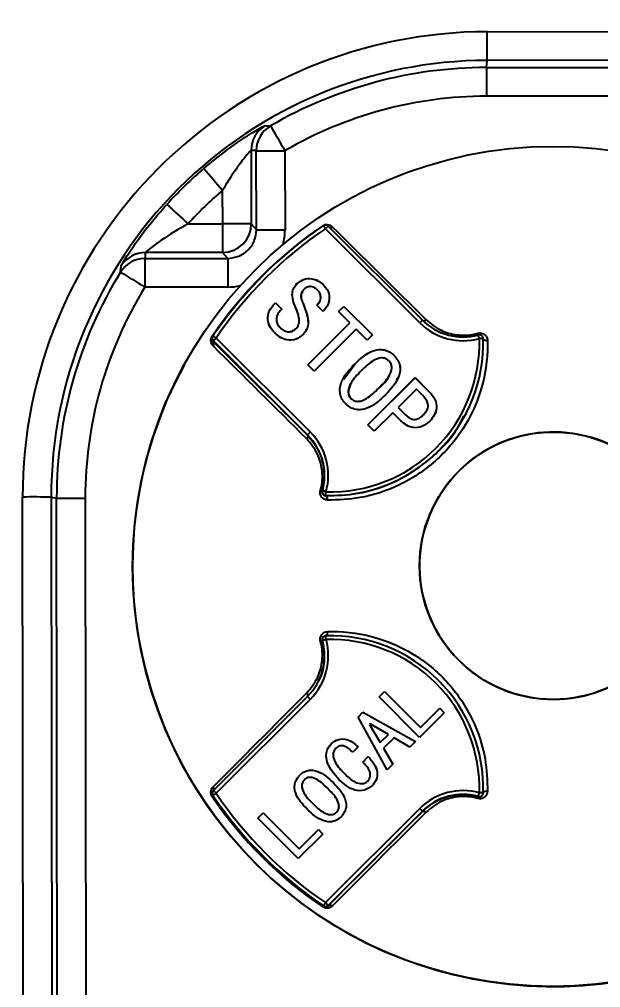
# Model space of a CAD drawing. Header units: millimetres. Extents: x 2384 to 4064, y 886 to 2074.
# Drawn here: x 2917.2 to 2947.6, y 1748 to 1798.7 of the extents above; entities that cross this region are included whole.
import ezdxf

# ---------------------------------------------------------------- set-up
doc = ezdxf.new("R2010")
doc.units = ezdxf.units.MM
doc.layers.add('标注', color=3, linetype='Continuous', lineweight=13)
doc.styles.add('SLDTEXTSTYLE1', font='txt.shx', dxfattribs={"width": 0.7, "bigfont": 'gbcbig.shx'})
doc.dimstyles.new('SLDDIMSTYLE12$0', dxfattribs={"dimtxt": 12, "dimasz": 10, "dimexe": 0, "dimexo": 0.0625, "dimgap": 0.875, "dimtad": 1, "dimdec": 1, "dimlfac": 1.8, "dimrnd": 1e-09, "dimzin": 12, "dimdsep": 46, "dimtxsty": 'SLDTEXTSTYLE1', "dimcen": 0.09, "dimdle": 8.16, "dimclrd": 3, "dimclre": 3, "dimadec": 0, "dimazin": 3, "dimtfac": 1, "dimtdec": 1, "dimtofl": 0, "dimtmove": 0, "dimatfit": 3, "dimfxl": 0, "dimfrac": 2, "dimtolj": 1, "dimlwd": 5, "dimlwe": 5, "dimarcsym": 0})

# ---------------------------------------------------------------- blocks, each defined once
blk = doc.blocks.new('*D53')
at = {"layer": 'Defpoints', "color": 0, "transparency": 16777216}
for p in [(2707.741, 1785.165), (2948.879, 1689.67), (2948.879, 1637.543)]:
    blk.add_point(p, dxfattribs=at)
at = {"layer": '标注', "color": 3, "lineweight": 5, "transparency": 16777216}
blk.add_line((2707.741, 1785.103), (2707.741, 1637.543), dxfattribs=at)
at = {"layer": '标注', "color": 3, "linetype": 'Continuous', "lineweight": 5, "transparency": 16777216}
for p, q in [((2948.879, 1689.607), (2948.879, 1637.543)), ((2717.741, 1637.543), (2938.879, 1637.543))]:
    blk.add_line(p, q, dxfattribs=at)
at = {"layer": '标注', "color": 3, "transparency": 16777216}
for points in [[(2717.741, 1639.21), (2717.741, 1635.877), (2707.741, 1637.543)], [(2938.879, 1639.21), (2938.879, 1635.877), (2948.879, 1637.543)]]:
    blk.add_solid(points, dxfattribs=at)
at = {"layer": '标注', "color": 0, "transparency": 16777216, "insert": (2828.31, 1643.418), "char_height": 10, "attachment_point": 5, "style": 'SLDTEXTSTYLE1'}
blk.add_mtext('\\A1;245', dxfattribs=at)

msp = doc.modelspace()

# ---------------------------------------------------------------- linework, layer by layer
at = {"color": 7, "linetype": 'Continuous', "lineweight": 25}
for p, q in [((2941.662, 1798.043), (2988.636, 1798.103)), ((2941.63, 1796.166), (2941.661, 1796.538)), ((2988.635, 1796.598), (2941.661, 1796.538)), ((2941.63, 1796.166), (2989.21, 1796.227)), ((2989.209, 1794.723), (2941.63, 1794.662)), ((2929.316, 1791.835), (2929.321, 1787.981)), ((2929.591, 1787.673), (2929.585, 1791.812)), ((2931.082, 1791.809), (2931.087, 1787.671)), ((2927.825, 1787.984), (2927.822, 1789.742)), ((2926.01, 1787.982), (2927.825, 1787.984)), ((2929.321, 1787.981), (2929.591, 1787.673)), ((2933.063, 1787.868), (2933.061, 1787.872)), ((2933.349, 1787.866), (2938.282, 1782.934)), ((2938.141, 1782.793), (2933.208, 1787.725)), ((2927.824, 1786.48), (2923.779, 1786.475)), ((2928.094, 1786.172), (2927.824, 1786.48)), ((2923.755, 1786.167), (2928.094, 1786.172)), ((2931.57, 1784.642), (2931.694, 1784.828)), ((2931.694, 1784.828), (2931.694, 1784.829)), ((2933.083, 1784.799), (2933.083, 1784.8)), ((2928.093, 1784.669), (2923.754, 1784.663)), ((2931.982, 1784.424), (2931.981, 1784.422)), ((2930.311, 1783.491), (2930.492, 1783.742)), ((2930.492, 1783.742), (2930.594, 1783.844)), ((2930.492, 1783.742), (2930.493, 1783.743)), ((2930.493, 1783.743), (2930.594, 1783.845)), ((2930.594, 1783.845), (2930.927, 1783.512)), ((2930.594, 1783.844), (2930.594, 1783.845)), ((2930.594, 1783.844), (2930.926, 1783.511)), ((2932.75, 1783.714), (2932.879, 1783.88)), ((2933.083, 1783.382), (2932.751, 1783.714)), ((2932.885, 1783.875), (2932.886, 1783.876)), ((2930.705, 1783.25), (2930.704, 1783.249)), ((2930.927, 1783.512), (2930.84, 1783.425)), ((2932.113, 1783.598), (2932.114, 1783.599)), ((2933.894, 1783.382), (2934.169, 1783.657)), ((2933.894, 1783.381), (2934.168, 1783.656)), ((2934.473, 1782.803), (2933.894, 1783.382)), ((2934.168, 1783.656), (2934.169, 1783.657)), ((2934.168, 1783.656), (2935.659, 1782.165)), ((2934.169, 1783.657), (2935.66, 1782.166)), ((2932.273, 1780.603), (2934.473, 1782.803)), ((2932.273, 1780.603), (2934.472, 1782.802)), ((2934.472, 1782.802), (2934.473, 1782.803)), ((2930.825, 1782.541), (2930.826, 1782.542)), ((2931.694, 1782.512), (2931.694, 1782.513)), ((2931.77, 1782.614), (2931.77, 1782.615)), ((2934.806, 1782.47), (2932.606, 1780.27)), ((2935.385, 1781.891), (2934.806, 1782.47)), ((2927.305, 1782.093), (2927.284, 1782.054)), ((2927.339, 1781.856), (2927.319, 1781.819)), ((2932.271, 1776.923), (2927.339, 1781.856)), ((2927.481, 1781.998), (2932.413, 1777.065)), ((2935.66, 1782.166), (2935.385, 1781.891)), ((2936.803, 1781.079), (2936.803, 1781.08)), ((2925.804, 1780.585), (2925.803, 1780.584)), ((2932.606, 1780.27), (2932.273, 1780.603)), ((2934.166, 1779.844), (2934.733, 1780.631)), ((2934.733, 1780.631), (2934.733, 1780.632)), ((2935.428, 1777.448), (2937.903, 1779.923)), ((2935.428, 1777.447), (2937.902, 1779.922)), ((2936.574, 1780.082), (2936.575, 1780.083)), ((2937.902, 1779.922), (2937.903, 1779.923)), ((2937.902, 1779.922), (2938.655, 1779.169)), ((2937.903, 1779.923), (2938.656, 1779.17)), ((2934.504, 1779.577), (2934.504, 1779.576)), ((2935.992, 1779.372), (2935.993, 1779.373)), ((2937.961, 1779.315), (2937.006, 1778.359)), ((2938.294, 1778.982), (2937.961, 1779.315)), ((2938.655, 1779.169), (2938.656, 1779.17)), ((2934.545, 1778.822), (2934.545, 1778.823)), ((2937.005, 1778.359), (2937.338, 1778.026)), ((2937.005, 1778.359), (2937.006, 1778.359)), ((2937.006, 1778.359), (2937.339, 1778.027)), ((2938.337, 1777.982), (2938.516, 1778.218)), ((2938.519, 1778.215), (2938.52, 1778.216)), ((2936.731, 1778.085), (2935.761, 1777.115)), ((2937.15, 1777.665), (2936.731, 1778.085)), ((2937.338, 1778.026), (2937.339, 1778.027)), ((2938.337, 1777.982), (2938.337, 1777.983)), ((2940.481, 1777.901), (2940.483, 1777.904)), ((2935.761, 1777.115), (2935.428, 1777.448)), ((2932.264, 1776.91), (2932.271, 1776.923)), ((2917.41, 1728.456), (2917.352, 1773.671)), ((2918.85, 1773.669), (2918.907, 1728.453)), ((2918.85, 1773.669), (2919.134, 1773.612)), ((2919.192, 1727.712), (2919.134, 1773.612)), ((2920.631, 1773.609), (2920.69, 1727.709)), ((2933.035, 1773.989), (2933.041, 1773.999)), ((2933.227, 1773.745), (2933.223, 1773.737)), ((2938.987, 1773.43), (2938.986, 1773.427)), ((2933.041, 1766.15), (2933.035, 1766.141)), ((2933.058, 1766.3), (2933.053, 1766.29)), ((2936.013, 1763.202), (2936.298, 1763.488)), ((2936.013, 1763.202), (2936.298, 1763.487)), ((2936.298, 1763.488), (2938.184, 1761.602)), ((2936.298, 1763.487), (2936.298, 1763.488)), ((2936.298, 1763.487), (2938.184, 1761.601)), ((2927.339, 1758.293), (2932.271, 1763.226)), ((2932.413, 1763.085), (2927.481, 1758.152)), ((2938.134, 1761.081), (2936.013, 1763.202)), ((2938.184, 1761.602), (2939.189, 1762.607)), ((2938.184, 1761.601), (2939.188, 1762.606)), ((2939.188, 1762.606), (2939.189, 1762.607)), ((2939.188, 1762.606), (2939.424, 1762.371)), ((2939.189, 1762.607), (2939.425, 1762.371)), ((2934.909, 1762.148), (2935.157, 1762.396)), ((2934.909, 1762.148), (2935.157, 1762.395)), ((2936.435, 1759.382), (2934.909, 1762.148)), ((2935.157, 1762.396), (2937.924, 1760.87)), ((2935.157, 1762.395), (2935.157, 1762.396)), ((2935.157, 1762.395), (2937.923, 1760.869)), ((2939.425, 1762.371), (2938.134, 1761.081)), ((2935.516, 1761.763), (2936.075, 1760.807)), ((2935.516, 1761.763), (2935.517, 1761.763)), ((2935.542, 1761.788), (2935.517, 1761.763)), ((2935.517, 1761.763), (2936.075, 1760.808)), ((2936.497, 1761.23), (2935.542, 1761.788)), ((2938.184, 1761.601), (2938.184, 1761.602)), ((2936.075, 1760.808), (2936.497, 1761.23)), ((2936.075, 1760.807), (2936.496, 1761.229)), ((2936.795, 1761.056), (2936.249, 1760.511)), ((2936.496, 1761.229), (2936.497, 1761.23)), ((2937.626, 1760.573), (2936.795, 1761.056)), ((2933.352, 1760.538), (2933.507, 1760.745)), ((2933.507, 1760.745), (2933.507, 1760.746)), ((2933.662, 1760.404), (2933.661, 1760.403)), ((2934.909, 1760.585), (2934.636, 1760.312)), ((2936.075, 1760.807), (2936.075, 1760.808)), ((2936.248, 1760.51), (2936.249, 1760.511)), ((2936.248, 1760.51), (2936.732, 1759.679)), ((2936.249, 1760.511), (2936.733, 1759.679)), ((2937.924, 1760.87), (2937.626, 1760.573)), ((2935.157, 1759.791), (2935.442, 1760.076)), ((2935.157, 1759.79), (2935.442, 1760.075)), ((2935.442, 1760.075), (2935.442, 1760.076)), ((2936.733, 1759.679), (2936.435, 1759.382)), ((2931.857, 1759.095), (2931.857, 1759.096)), ((2934.201, 1759.182), (2934.202, 1759.183)), ((2935.495, 1758.886), (2935.496, 1758.887)), ((2932.02, 1758.763), (2932.019, 1758.762)), ((2933.618, 1758.698), (2933.619, 1758.699)), ((2935.43, 1758.798), (2935.43, 1758.799)), ((2927.305, 1758.248), (2927.284, 1758.21)), ((2927.315, 1758.04), (2927.293, 1758.001)), ((2941.201, 1757.975), (2941.206, 1757.984)), ((2941.431, 1758.072), (2941.436, 1758.081)), ((2932.539, 1757.619), (2932.54, 1757.62)), ((2933.208, 1752.425), (2938.141, 1757.357)), ((2929.662, 1756.851), (2929.947, 1757.136)), ((2929.662, 1756.851), (2929.946, 1757.135)), ((2931.783, 1754.73), (2929.662, 1756.851)), ((2929.946, 1757.135), (2929.947, 1757.136)), ((2929.946, 1757.135), (2931.832, 1755.25)), ((2929.947, 1757.136), (2931.832, 1755.251)), ((2938.282, 1757.215), (2933.349, 1752.283)), ((2933.792, 1757.16), (2933.793, 1757.161)), ((2933.862, 1757.253), (2933.862, 1757.254)), ((2938.275, 1757.202), (2938.282, 1757.215)), ((2933.073, 1756.02), (2931.783, 1754.73)), ((2931.832, 1755.251), (2932.837, 1756.256)), ((2931.832, 1755.25), (2932.837, 1756.255)), ((2932.837, 1756.256), (2933.073, 1756.02)), ((2932.837, 1756.255), (2932.837, 1756.256)), ((2932.837, 1756.255), (2933.072, 1756.019)), ((2931.832, 1755.25), (2931.832, 1755.251)), ((2933.075, 1752.22), (2933.096, 1752.258)), ((2933.349, 1752.283), (2933.329, 1752.246))]:
    msp.add_line(p, q, dxfattribs=at)
at = {"color": 7, "linetype": 'Continuous', "lineweight": 25, "flags": 128}
for points in [[(2932.264, 1776.91), (2932.276, 1776.894), (2932.283, 1776.874), (2932.286, 1776.851), (2932.283, 1776.825), (2932.276, 1776.798), (2932.264, 1776.769), (2932.248, 1776.741), (2932.228, 1776.714)], [(2933.313, 1773.508), (2933.315, 1773.55), (2933.312, 1773.592), (2933.305, 1773.631), (2933.294, 1773.666), (2933.28, 1773.695), (2933.262, 1773.717), (2933.243, 1773.731), (2933.223, 1773.737)], [(2927.322, 1758.492), (2927.807, 1758.977), (2928.331, 1759.503), (2928.894, 1760.067), (2929.494, 1760.669), (2930.129, 1761.305), (2930.797, 1761.975), (2931.498, 1762.677), (2932.228, 1763.408)], [(2933.329, 1752.246), (2933.817, 1752.735), (2934.346, 1753.266), (2934.913, 1753.834), (2935.518, 1754.441), (2936.158, 1755.082), (2936.833, 1755.758), (2937.539, 1756.465), (2938.275, 1757.202)], [(2938.47, 1757.165), (2937.74, 1756.434), (2937.04, 1755.733), (2936.371, 1755.063), (2935.736, 1754.426), (2935.136, 1753.825), (2934.573, 1753.261), (2934.049, 1752.735), (2933.565, 1752.249)], [(2938.275, 1757.202), (2938.291, 1757.214), (2938.311, 1757.221), (2938.334, 1757.223), (2938.359, 1757.221), (2938.386, 1757.214), (2938.415, 1757.202), (2938.443, 1757.185), (2938.47, 1757.165)]]:
    msp.add_lwpolyline(points, dxfattribs=at)
at = {"color": 7, "linetype": 'Continuous', "lineweight": 25}
for centre, radius in [((2908.378, 1808.166), 94.663), ((2945.108, 1770.033), 22), ((2945.13, 1770.072), 7)]:
    msp.add_circle(centre, radius, dxfattribs=at)
for centre, radius, start, end in [((2908.638, 1808.642), 86.736, 352.83814, 187.30792), ((2908.64, 1808.645), 86.27, 352.83813, 187.30793), ((2908.647, 1808.659), 81.714, 352.48125, 187.66482), ((2908.648, 1808.66), 80.681, 352.48124, 187.66483), ((2941.693, 1773.702), 24.34, 90.0729, 180.0733), ((2712.517, 1797.384), 229.146, 359.78854, 0.16471), ((2941.69, 1773.698), 22.841, 90.0729, 180.0733), ((2941.659, 1773.641), 22.526, 90.073, 120.1942), ((3170.775, 1795.321), 229.146, 179.78854, 180.16471), ((2941.657, 1773.636), 21.026, 90.073, 120.1942), ((2930.817, 1791.837), 1.5, 120.9004, 180.0791), ((2931.086, 1791.814), 1.5, 120.2348, 180.0784), ((3041.646, 1856.568), 128.133, 209.68621, 210.35808), ((2908.379, 1808.166), 96.559, 279.97048, 350.17569), ((2908.376, 1808.16), 98.356, 279.97048, 350.17569), ((2930.56, 1920.235), 128.427, 269.56503, 270.23272), ((2941.678, 1773.676), 22.717, 130.7605, 137.5867), ((2908.358, 1808.128), 98.896, 279.98751, 350.15867), ((3016.122, 1866.338), 116.892, 220.20401, 220.94006), ((2941.675, 1773.671), 21.218, 130.7605, 137.5867), ((3001.618, 1871.287), 112.5, 227.00878, 227.77326), ((2945.109, 1770.036), 21.524, 124.0388, 145.961), ((2945.13, 1770.074), 21.5, 124.0388, 145.961), ((2689.603, 1787.322), 238.223, 359.79747, 0.15912), ((2927.82, 1787.982), 1.501, 270.1565, 359.9897), ((2928.346, 1659.558), 128.427, 89.56503, 90.23272), ((2933.208, 1787.725), 0.2, 45, 124.0387), ((2920.249, 1779.032), 15.606, 33.8554, 34.5885), ((2967.873, 1753.131), 48.973, 134.8254, 135.0585), ((2933.441, 1787.989), 0.205, 267.1317, 306.9163), ((1429.814, 267.941), 2138.062, 45.120496, 45.305718), ((2945.131, 1770.075), 21.3, 124.0388, 145.961), ((2930.566, 1916.096), 128.427, 269.56503, 270.23272), ((2923.78, 1784.975), 1.5, 90.0617, 147.6626), ((2923.756, 1784.667), 1.5, 90.0625, 148.3288), ((3161.976, 1785.325), 238.223, 179.79747, 180.15912), ((3166.315, 1785.33), 238.223, 179.79747, 180.15912), ((2941.659, 1773.641), 22.525, 148.3693, 180.0734), ((2980.691, 1877.8), 109.162, 237.77422, 238.56156), ((2945.109, 1770.036), 21.5, 135.4966, 144.9591), ((2941.657, 1773.636), 21.026, 148.3693, 180.0734), ((2972.806, 1748.199), 48.973, 134.8254, 135.0585), ((2940.403, 1785.056), 3.2, 225.0001, 285.5307), ((2940.403, 1785.055), 3, 225.0001, 285.5307), ((2938.328, 1783.107), 0.208, 266.7147, 313.2395), ((2939.533, 1781.799), 1.706, 12.3082, 15.2426), ((2928.012, 1783.185), 1.326, 236.1268, 237.1374), ((2927.48, 1781.997), 0.2, 145.9611, 225.0003), ((2919.605, 1770.428), 13.996, 55.7563, 56.5748), ((1411.293, 249.528), 2155.516, 45.120496, 45.305718), ((2927.182, 1781.699), 0.182, 320.4944, 41.2611), ((2962.964, 1746.444), 50.231, 134.943, 135.1719), ((2933.463, 1781.742), 8, 268.3091, 1.6907), ((2933.464, 1781.742), 7.8, 268.3091, 1.6907), ((2941.26, 1781.972), 0.2, 1.6908, 105.5308), ((2922.146, 1776.712), 19.825, 15.3864, 15.9629), ((2941.784, 1765.92), 16.061, 91.1568, 91.869), ((2941.629, 1782.095), 0.223, 221.2379, 284.0475), ((1423.572, 261.699), 2138.062, 45.120496, 45.305718), ((2945.107, 1770.031), 22, 151.3369, 314.9998), ((2967.896, 1741.512), 50.231, 134.943, 135.1719), ((2930.15, 1774.802), 3, 344.4692, 45.0002), ((2930.15, 1774.802), 3.2, 344.4692, 45.0002), ((2945.13, 1770.072), 7, 331.6014, 298.3984), ((2917.876, 1650.195), 123.477, 89.54842, 90.24317), ((2920.107, 1897.086), 123.477, 269.54842, 270.24317), ((2933.121, 1774.594), 0.611, 252.9597, 261.9573), ((2933.233, 1773.945), 0.2, 164.4693, 268.3094), ((2929.338, 1760.114), 14.37, 74.2697, 75.0678), ((2902.123, 1774.814), 31.123, 358.032, 358.4014), ((2908.1, 1807.797), 99, 279.79751, 336.85186), ((2933.086, 1766.569), 0.233, 314.9979, 13.1653), ((2930.15, 1765.347), 3, 314.9999, 15.5312), ((2930.151, 1765.348), 3.2, 314.9999, 15.5312), ((2933.165, 1765.376), 0.776, 99.6173, 106.7139), ((2933.233, 1766.204), 0.2, 151.3366, 195.5312), ((2938.444, 1747.269), 19.639, 105.3852, 105.9701), ((2933.233, 1766.204), 0.2, 91.6903, 151.3365), ((2933.463, 1758.407), 8, 358.3097, 91.6905), ((2905.95, 1765.449), 27.294, 1.5856, 2.0041), ((2933.464, 1758.408), 7.8, 358.3097, 91.6905), ((2932.109, 1763.279), 0.175, 343.7918, 47.3057), ((2922.135, 1752.878), 14.485, 44.8022, 45.5925), ((2927.169, 1758.372), 0.194, 339.9645, 37.9045), ((2926.441, 1759.224), 1.491, 303.932, 304.8772), ((2945.109, 1770.036), 21.524, 214.0392, 235.961), ((2927.48, 1758.152), 0.2, 135, 214.0393), ((2945.11, 1770.036), 21.5, 214.0392, 235.961), ((2944.668, 1732.619), 30.779, 123.946, 124.3195), ((2945.131, 1770.075), 21.5, 214.0392, 235.961), ((2917.203, 1747.945), 14.485, 44.8022, 45.5925), ((2945.131, 1770.075), 21.3, 214.0392, 235.961), ((2940.404, 1755.095), 3.2, 74.4689, 134.9998), ((2940.403, 1755.094), 3, 74.4689, 134.9998), ((2940.484, 1758.091), 0.727, 343.2111, 350.8053), ((2881.321, 1774.783), 62.197, 344.33018, 344.51506), ((2941.26, 1758.177), 0.2, 254.4688, 331.3364), ((2940.851, 1742.622), 15.561, 87.7583, 88.4935), ((2941.26, 1758.177), 0.2, 331.3365, 358.3096), ((2941.628, 1758.036), 0.223, 75.835, 138.8867), ((2927.857, 1747.003), 14.593, 44.4102, 45.1963), ((3058.212, 1667.924), 150.885, 145.94203, 146.01825), ((2933.208, 1752.424), 0.2, 235.9609, 314.9997), ((2922.925, 1742.07), 14.593, 44.4102, 45.1963), ((2933.449, 1752.109), 0.182, 50.4045, 131.2845), ((2926.984, 1756.308), 7.336, 325.9394, 326.1318)]:
    msp.add_arc(centre, radius, start, end, dxfattribs=at)
for centre, major_axis, ratio, start_param, end_param in [((2929.662, 1773.62), (18.523, -8.534), 0.872864, 1.956989, 1.970468), ((2928.085, 1787.67), (2.13, -2.118), 0.998777, 0.525219, 0.783378), ((2941.609, 1785.405), (2.699, 22.426), 0.790259, 1.618099, 1.631806), ((2928.085, 1787.67), (2.13, -2.118), 0.998777, 5.496985, 5.717104)]:
    msp.add_ellipse(centre, major_axis=major_axis, ratio=ratio, start_param=start_param, end_param=end_param, dxfattribs=at)
for points, knots in [([(2926.846, 1790.883), (2927.208, 1791.183), (2927.9, 1791.757), (2928.764, 1792.359), (2929.349, 1792.734), (2929.714, 1792.952), (2929.978, 1793.098), (2930.023, 1793.116), (2930.046, 1793.124)], [0, 0, 0, 0, 0.261011, 0.499827, 0.627982, 0.750196, 0.876565, 1, 1, 1, 1]), ([(2930.046, 1793.124), (2930.099, 1793.122), (2930.194, 1793.118), (2930.289, 1793.113), (2930.33, 1793.11)], [0, 0, 0, 0, 0.56, 1, 1, 1, 1]), ([(2929.316, 1791.835), (2929.304, 1791.825), (2929.28, 1791.806), (2929.14, 1791.648), (2928.937, 1791.404), (2928.645, 1791.022), (2928.257, 1790.463), (2927.978, 1790), (2927.822, 1789.742)], [0, 0, 0, 0, 0.10721, 0.222265, 0.351564, 0.499668, 0.722148, 1, 1, 1, 1]), ([(2922.513, 1785.778), (2922.524, 1785.802), (2922.546, 1785.853), (2922.711, 1786.13), (2922.949, 1786.502), (2923.351, 1787.092), (2923.99, 1787.956), (2924.591, 1788.64), (2924.906, 1788.998)], [0, 0, 0, 0, 0.121771, 0.249165, 0.373404, 0.500705, 0.738683, 1, 1, 1, 1]), ([(2926.01, 1787.982), (2925.524, 1787.699), (2924.891, 1787.331), (2924.255, 1786.869), (2923.987, 1786.661), (2923.813, 1786.515), (2923.79, 1786.488), (2923.779, 1786.475)], [0, 0, 0, 0, 0.4983579, 0.6495274, 0.7799517, 0.8944395, 1, 1, 1, 1]), ([(2933.061, 1787.872), (2933.081, 1787.884), (2933.126, 1787.91), (2933.21, 1787.936), (2933.328, 1787.945), (2933.458, 1787.912), (2933.528, 1787.855), (2933.565, 1787.825)], [0, 0, 0, 0, 0.0853698, 0.1907986, 0.3564235, 0.6664713, 1, 1, 1, 1]), ([(2928.094, 1786.172), (2928.29, 1786.195), (2928.683, 1786.24), (2929.179, 1786.587), (2929.525, 1787.083), (2929.569, 1787.477), (2929.591, 1787.673)], [0, 0, 0, 0, 0.250154, 0.5, 0.749846, 1, 1, 1, 1]), ([(2922.48, 1785.454), (2922.486, 1785.515), (2922.496, 1785.622), (2922.508, 1785.73), (2922.513, 1785.778)], [0, 0, 0, 0, 0.56, 1, 1, 1, 1]), ([(2931.68, 1783.512), (2931.576, 1783.758), (2931.431, 1784.101), (2931.498, 1784.585), (2931.629, 1784.748), (2931.694, 1784.829)], [0, 0, 0, 0, 0.560027, 0.780079, 1, 1, 1, 1]), ([(2931.694, 1784.829), (2931.808, 1784.921), (2932.037, 1785.106), (2932.459, 1785.129), (2932.822, 1785.023), (2932.996, 1784.874), (2933.083, 1784.8)], [0, 0, 0, 0, 0.279601, 0.558878, 0.779376, 1, 1, 1, 1]), ([(2931.694, 1784.828), (2931.808, 1784.92), (2932.037, 1785.105), (2932.458, 1785.128), (2932.821, 1785.022), (2932.996, 1784.873), (2933.083, 1784.799)], [0, 0, 0, 0, 0.279601, 0.558878, 0.779376, 1, 1, 1, 1]), ([(2933.083, 1784.8), (2933.185, 1784.687), (2933.386, 1784.461), (2933.427, 1784.025), (2933.308, 1783.655), (2933.158, 1783.473), (2933.083, 1783.382)], [0, 0, 0, 0, 0.280576, 0.558458, 0.779312, 1, 1, 1, 1]), ([(2933.083, 1784.799), (2933.185, 1784.685), (2933.387, 1784.459), (2933.421, 1784.027), (2933.35, 1783.748), (2933.272, 1783.643), (2933.264, 1783.632)], [0, 0, 0, 0, 0.3486085, 0.6938715, 0.9682775, 1, 1, 1, 1]), ([(2931.999, 1784.413), (2931.973, 1784.374), (2931.893, 1784.256), (2931.967, 1783.95), (2932.058, 1783.732), (2932.113, 1783.598)], [0, 0, 0, 0, 0.157374, 0.483178, 1, 1, 1, 1]), ([(2932.07, 1784.539), (2932.012, 1784.461), (2931.895, 1784.305), (2931.962, 1783.953), (2932.056, 1783.733), (2932.114, 1783.599)], [0, 0, 0, 0, 0.278312, 0.557355, 1, 1, 1, 1]), ([(2932.794, 1784.51), (2932.736, 1784.561), (2932.62, 1784.662), (2932.403, 1784.707), (2932.207, 1784.658), (2932.116, 1784.579), (2932.07, 1784.539)], [0, 0, 0, 0, 0.280393, 0.559545, 0.779457, 1, 1, 1, 1]), ([(2932.751, 1783.714), (2932.808, 1783.777), (2932.924, 1783.901), (2932.973, 1784.141), (2932.925, 1784.359), (2932.838, 1784.46), (2932.794, 1784.51)], [0, 0, 0, 0, 0.279799, 0.5597317, 0.7795238, 1, 1, 1, 1]), ([(2930.551, 1782.267), (2930.448, 1782.385), (2930.243, 1782.621), (2930.159, 1783.064), (2930.255, 1783.462), (2930.414, 1783.649), (2930.493, 1783.743)], [0, 0, 0, 0, 0.280466, 0.559432, 0.779595, 1, 1, 1, 1]), ([(2930.712, 1783.243), (2930.701, 1783.229), (2930.634, 1783.141), (2930.626, 1782.942), (2930.683, 1782.71), (2930.778, 1782.598), (2930.825, 1782.541)], [0, 0, 0, 0, 0.0716848, 0.4308957, 0.7154444, 1, 1, 1, 1]), ([(2930.84, 1783.425), (2930.779, 1783.354), (2930.656, 1783.213), (2930.623, 1782.945), (2930.685, 1782.711), (2930.779, 1782.598), (2930.826, 1782.542)], [0, 0, 0, 0, 0.280123, 0.558679, 0.779337, 1, 1, 1, 1]), ([(2931.694, 1782.513), (2931.748, 1782.597), (2931.855, 1782.767), (2931.818, 1783.131), (2931.732, 1783.367), (2931.68, 1783.512)], [0, 0, 0, 0, 0.277254, 0.55795, 1, 1, 1, 1]), ([(2932.114, 1783.599), (2932.206, 1783.336), (2932.335, 1782.97), (2932.26, 1782.466), (2932.124, 1782.295), (2932.056, 1782.209)], [0, 0, 0, 0, 0.559726, 0.780043, 1, 1, 1, 1]), ([(2932.113, 1783.598), (2932.201, 1783.337), (2932.324, 1782.974), (2932.282, 1782.538), (2932.199, 1782.423), (2932.18, 1782.397)], [0, 0, 0, 0, 0.661317, 0.921622, 1, 1, 1, 1]), ([(2938.47, 1782.956), (2938.717, 1782.753), (2939.162, 1782.385), (2940.063, 1782.126), (2940.75, 1782.139), (2941.114, 1782.231), (2941.18, 1782.248)], [0, 0, 0, 0, 0.356926, 0.645588, 0.935957, 1, 1, 1, 1]), ([(2932.056, 1782.209), (2931.932, 1782.106), (2931.685, 1781.901), (2931.218, 1781.867), (2930.831, 1782.016), (2930.644, 1782.183), (2930.551, 1782.267)], [0, 0, 0, 0, 0.2798432, 0.5586107, 0.7789801, 1, 1, 1, 1]), ([(2930.825, 1782.541), (2930.894, 1782.479), (2931.031, 1782.355), (2931.295, 1782.305), (2931.527, 1782.372), (2931.638, 1782.466), (2931.694, 1782.512)], [0, 0, 0, 0, 0.280691, 0.558757, 0.779281, 1, 1, 1, 1]), ([(2930.826, 1782.542), (2930.895, 1782.48), (2931.031, 1782.356), (2931.295, 1782.306), (2931.528, 1782.373), (2931.639, 1782.467), (2931.694, 1782.513)], [0, 0, 0, 0, 0.280691, 0.558757, 0.779281, 1, 1, 1, 1]), ([(2941.18, 1782.248), (2941.22, 1782.255), (2941.299, 1782.27), (2941.418, 1782.245), (2941.527, 1782.189), (2941.619, 1782.095), (2941.672, 1781.985), (2941.68, 1781.908), (2941.683, 1781.878)], [0, 0, 0, 0, 0.1540842, 0.3077863, 0.4712038, 0.6571656, 0.8674974, 1, 1, 1, 1]), ([(2927.322, 1781.583), (2927.279, 1781.638), (2927.214, 1781.721), (2927.2, 1781.877), (2927.22, 1781.978), (2927.245, 1782.04), (2927.267, 1782.074), (2927.273, 1782.084)], [0, 0, 0, 0, 0.49351, 0.746512, 0.851032, 0.956489, 1, 1, 1, 1]), ([(2927.293, 1782.071), (2927.29, 1782.065), (2927.283, 1782.054), (2927.274, 1782.036), (2927.265, 1782.01), (2927.256, 1781.962), (2927.266, 1781.885), (2927.297, 1781.846), (2927.319, 1781.819)], [0, 0, 0, 0, 0.027585, 0.06173, 0.104186, 0.195407, 0.452144, 1, 1, 1, 1]), ([(2941.683, 1781.878), (2941.685, 1781.7), (2941.695, 1780.743), (2941.399, 1779.142), (2940.427, 1777.128), (2939.012, 1775.466), (2937.101, 1774.214), (2935.118, 1773.563), (2933.876, 1773.525), (2933.313, 1773.508)], [0, 0, 0, 0, 0.043937, 0.236293, 0.372822, 0.535728, 0.69861, 0.863201, 1, 1, 1, 1]), ([(2934.733, 1780.632), (2935.03, 1780.913), (2935.401, 1781.266), (2935.99, 1781.407), (2936.292, 1781.389), (2936.577, 1781.279), (2936.728, 1781.147), (2936.803, 1781.08)], [0, 0, 0, 0, 0.498982, 0.624271, 0.749515, 0.874666, 1, 1, 1, 1]), ([(2934.733, 1780.631), (2935.03, 1780.912), (2935.401, 1781.265), (2935.99, 1781.407), (2936.292, 1781.388), (2936.577, 1781.278), (2936.727, 1781.146), (2936.803, 1781.079)], [0, 0, 0, 0, 0.4989816, 0.6242715, 0.7495146, 0.8746656, 1, 1, 1, 1]), ([(2936.528, 1780.805), (2936.471, 1780.849), (2936.358, 1780.937), (2936.066, 1780.975), (2935.584, 1780.795), (2935.283, 1780.489), (2935.081, 1780.284)], [0, 0, 0, 0, 0.12479, 0.249939, 0.498148, 1, 1, 1, 1]), ([(2935.993, 1779.373), (2936.195, 1779.573), (2936.497, 1779.873), (2936.692, 1780.345), (2936.66, 1780.636), (2936.572, 1780.749), (2936.528, 1780.805)], [0, 0, 0, 0, 0.501886, 0.750204, 0.875265, 1, 1, 1, 1]), ([(2936.803, 1781.08), (2936.869, 1781.006), (2937.001, 1780.856), (2937.11, 1780.572), (2937.123, 1780.27), (2936.972, 1779.687), (2936.621, 1779.319), (2936.34, 1779.025)], [0, 0, 0, 0, 0.125297, 0.250413, 0.375603, 0.500878, 1, 1, 1, 1]), ([(2936.803, 1781.079), (2936.868, 1781.005), (2937, 1780.855), (2937.11, 1780.57), (2937.118, 1780.272), (2937.071, 1779.998), (2936.961, 1779.869), (2936.916, 1779.816)], [0, 0, 0, 0, 0.2132337, 0.426159, 0.6392085, 0.8524053, 1, 1, 1, 1]), ([(2934.27, 1778.548), (2934.204, 1778.624), (2934.071, 1778.775), (2933.964, 1779.064), (2933.95, 1779.368), (2934.098, 1779.959), (2934.451, 1780.333), (2934.733, 1780.632)], [0, 0, 0, 0, 0.125331, 0.250454, 0.375688, 0.500998, 1, 1, 1, 1]), ([(2935.081, 1780.284), (2934.875, 1780.08), (2934.567, 1779.775), (2934.383, 1779.291), (2934.413, 1778.996), (2934.501, 1778.88), (2934.545, 1778.823)], [0, 0, 0, 0, 0.5017682, 0.7501482, 0.8752477, 1, 1, 1, 1]), ([(2935.992, 1779.372), (2936.217, 1779.564), (2936.46, 1779.772), (2936.553, 1780.064), (2936.56, 1780.086)], [0, 0, 0, 0, 0.923833, 1, 1, 1, 1]), ([(2934.514, 1779.573), (2934.462, 1779.457), (2934.38, 1779.274), (2934.413, 1778.995), (2934.501, 1778.879), (2934.545, 1778.822)], [0, 0, 0, 0, 0.4666796, 0.7337104, 1, 1, 1, 1]), ([(2934.545, 1778.823), (2934.603, 1778.779), (2934.717, 1778.691), (2935.012, 1778.666), (2935.486, 1778.864), (2935.79, 1779.169), (2935.993, 1779.373)], [0, 0, 0, 0, 0.124698, 0.249711, 0.498195, 1, 1, 1, 1]), ([(2934.545, 1778.822), (2934.602, 1778.778), (2934.717, 1778.69), (2935.012, 1778.665), (2935.486, 1778.863), (2935.789, 1779.168), (2935.992, 1779.372)], [0, 0, 0, 0, 0.1246976, 0.2497105, 0.4981951, 1, 1, 1, 1]), ([(2938.655, 1779.169), (2938.761, 1779.047), (2938.972, 1778.804), (2939.057, 1778.334), (2938.948, 1778.069), (2938.9, 1777.953)], [0, 0, 0, 0, 0.360842, 0.719563, 1, 1, 1, 1]), ([(2938.656, 1779.17), (2938.762, 1779.047), (2938.974, 1778.803), (2939.05, 1778.339), (2938.922, 1777.936), (2938.754, 1777.746), (2938.67, 1777.65)], [0, 0, 0, 0, 0.280396, 0.559143, 0.779226, 1, 1, 1, 1]), ([(2936.34, 1779.025), (2936.044, 1778.744), (2935.673, 1778.391), (2935.088, 1778.234), (2934.784, 1778.243), (2934.497, 1778.349), (2934.346, 1778.481), (2934.27, 1778.548)], [0, 0, 0, 0, 0.499139, 0.624435, 0.749618, 0.874706, 1, 1, 1, 1]), ([(2938.337, 1777.983), (2938.413, 1778.063), (2938.563, 1778.221), (2938.612, 1778.639), (2938.415, 1778.851), (2938.294, 1778.982)], [0, 0, 0, 0, 0.282451, 0.559256, 1, 1, 1, 1]), ([(2933.223, 1773.737), (2933.776, 1773.754), (2934.994, 1773.791), (2936.953, 1774.427), (2938.805, 1775.67), (2939.99, 1776.94), (2940.367, 1777.756), (2940.442, 1777.92)], [0, 0, 0, 0, 0.205467, 0.452076, 0.695634, 0.939127, 1, 1, 1, 1]), ([(2938.67, 1777.65), (2938.546, 1777.545), (2938.3, 1777.335), (2937.832, 1777.272), (2937.434, 1777.412), (2937.245, 1777.58), (2937.15, 1777.665)], [0, 0, 0, 0, 0.2801765, 0.5589609, 0.7791484, 1, 1, 1, 1]), ([(2937.338, 1778.026), (2937.417, 1777.952), (2937.575, 1777.807), (2937.88, 1777.696), (2938.15, 1777.809), (2938.274, 1777.924), (2938.337, 1777.982)], [0, 0, 0, 0, 0.281274, 0.559341, 0.778877, 1, 1, 1, 1]), ([(2937.339, 1778.027), (2937.418, 1777.953), (2937.576, 1777.808), (2937.881, 1777.697), (2938.15, 1777.81), (2938.275, 1777.925), (2938.337, 1777.983)], [0, 0, 0, 0, 0.281274, 0.559341, 0.778877, 1, 1, 1, 1]), ([(2932.942, 1774.01), (2932.959, 1774.076), (2933.051, 1774.44), (2933.063, 1775.126), (2932.802, 1776.024), (2932.432, 1776.468), (2932.228, 1776.714)], [0, 0, 0, 0, 0.0640427, 0.3544119, 0.6430739, 1, 1, 1, 1]), ([(2932.264, 1776.91), (2932.485, 1776.644), (2932.886, 1776.162), (2933.167, 1775.191), (2933.153, 1774.453), (2933.053, 1774.06), (2933.035, 1773.989)], [0, 0, 0, 0, 0.354055, 0.642771, 0.935325, 1, 1, 1, 1]), ([(2933.313, 1773.508), (2933.255, 1773.517), (2933.145, 1773.534), (2933.016, 1773.639), (2932.943, 1773.767), (2932.92, 1773.899), (2932.935, 1773.975), (2932.942, 1774.01)], [0, 0, 0, 0, 0.257956, 0.484914, 0.703585, 0.864278, 1, 1, 1, 1]), ([(2933.035, 1773.989), (2933.032, 1773.971), (2933.024, 1773.931), (2933.037, 1773.863), (2933.075, 1773.8), (2933.139, 1773.75), (2933.193, 1773.741), (2933.223, 1773.737)], [0, 0, 0, 0, 0.1132161, 0.2576182, 0.4754186, 0.7185181, 1, 1, 1, 1]), ([(2932.942, 1766.119), (2932.935, 1766.159), (2932.92, 1766.239), (2932.944, 1766.358), (2933.001, 1766.467), (2933.095, 1766.558), (2933.205, 1766.612), (2933.283, 1766.62), (2933.313, 1766.623)], [0, 0, 0, 0, 0.1540842, 0.3077863, 0.4712038, 0.6571656, 0.8674974, 1, 1, 1, 1]), ([(2933.313, 1766.623), (2933.491, 1766.625), (2934.451, 1766.635), (2936.055, 1766.34), (2938.072, 1765.37), (2939.734, 1763.955), (2940.985, 1762.043), (2941.632, 1760.059), (2941.667, 1758.817), (2941.683, 1758.253)], [0, 0, 0, 0, 0.043937, 0.236293, 0.372822, 0.535728, 0.69861, 0.863201, 1, 1, 1, 1]), ([(2932.228, 1763.408), (2932.432, 1763.654), (2932.802, 1764.101), (2933.063, 1765.002), (2933.051, 1765.689), (2932.959, 1766.053), (2932.942, 1766.119)], [0, 0, 0, 0, 0.356926, 0.645588, 0.935957, 1, 1, 1, 1]), ([(2933.035, 1766.141), (2933.053, 1766.07), (2933.153, 1765.677), (2933.156, 1764.947), (2932.999, 1764.242), (2932.792, 1763.963), (2932.754, 1763.912)], [0, 0, 0, 0, 0.09096, 0.502412, 0.908467, 1, 1, 1, 1]), ([(2933.055, 1766.289), (2933.049, 1766.28), (2933.035, 1766.255), (2933.028, 1766.219), (2933.028, 1766.178), (2933.032, 1766.158), (2933.035, 1766.141)], [0, 0, 0, 0, 0.258892, 0.64325, 0.700638, 1, 1, 1, 1]), ([(2933.507, 1760.746), (2933.628, 1760.837), (2933.87, 1761.018), (2934.31, 1761.002), (2934.657, 1760.83), (2934.825, 1760.667), (2934.909, 1760.585)], [0, 0, 0, 0, 0.278841, 0.558038, 0.778714, 1, 1, 1, 1]), ([(2933.507, 1760.745), (2933.627, 1760.836), (2933.869, 1761.017), (2934.31, 1761.001), (2934.656, 1760.829), (2934.824, 1760.666), (2934.908, 1760.584)], [0, 0, 0, 0, 0.278841, 0.558038, 0.778714, 1, 1, 1, 1]), ([(2933.929, 1758.861), (2933.68, 1759.132), (2933.306, 1759.538), (2933.221, 1760.189), (2933.33, 1760.54), (2933.448, 1760.677), (2933.507, 1760.746)], [0, 0, 0, 0, 0.499696, 0.74909, 0.87448, 1, 1, 1, 1]), ([(2933.742, 1760.51), (2933.702, 1760.458), (2933.62, 1760.356), (2933.585, 1760.09), (2933.746, 1759.65), (2934.019, 1759.37), (2934.201, 1759.182)], [0, 0, 0, 0, 0.1248378, 0.2497691, 0.4988414, 1, 1, 1, 1]), ([(2933.743, 1760.511), (2933.702, 1760.459), (2933.62, 1760.357), (2933.585, 1760.091), (2933.747, 1759.651), (2934.02, 1759.371), (2934.202, 1759.183)], [0, 0, 0, 0, 0.124838, 0.249769, 0.498841, 1, 1, 1, 1]), ([(2934.636, 1760.312), (2934.507, 1760.431), (2934.345, 1760.58), (2934.094, 1760.649), (2933.963, 1760.645), (2933.84, 1760.596), (2933.775, 1760.539), (2933.743, 1760.511)], [0, 0, 0, 0, 0.498979, 0.624378, 0.749538, 0.874643, 1, 1, 1, 1]), ([(2935.442, 1760.076), (2935.549, 1759.956), (2935.762, 1759.717), (2935.942, 1759.294), (2935.9, 1758.864), (2935.744, 1758.663), (2935.666, 1758.563)], [0, 0, 0, 0, 0.281285, 0.560616, 0.780468, 1, 1, 1, 1]), ([(2935.442, 1760.075), (2935.549, 1759.955), (2935.763, 1759.715), (2935.936, 1759.296), (2935.92, 1758.943), (2935.822, 1758.804), (2935.796, 1758.767)], [0, 0, 0, 0, 0.3280039, 0.6537284, 0.910096, 1, 1, 1, 1]), ([(2931.857, 1759.096), (2931.921, 1759.153), (2932.05, 1759.266), (2932.293, 1759.359), (2932.552, 1759.371), (2933.051, 1759.241), (2933.367, 1758.94), (2933.619, 1758.699)], [0, 0, 0, 0, 0.125297, 0.250413, 0.375603, 0.500878, 1, 1, 1, 1]), ([(2931.857, 1759.095), (2931.921, 1759.152), (2932.049, 1759.265), (2932.293, 1759.358), (2932.551, 1759.37), (2933.051, 1759.24), (2933.366, 1758.939), (2933.618, 1758.698)], [0, 0, 0, 0, 0.125297, 0.250413, 0.375603, 0.500878, 1, 1, 1, 1]), ([(2935.43, 1758.799), (2935.46, 1758.836), (2935.521, 1758.912), (2935.551, 1759.055), (2935.553, 1759.2), (2935.462, 1759.476), (2935.293, 1759.651), (2935.157, 1759.791)], [0, 0, 0, 0, 0.12486, 0.249907, 0.375198, 0.50038, 1, 1, 1, 1]), ([(2932.242, 1757.322), (2932, 1757.577), (2931.698, 1757.895), (2931.577, 1758.4), (2931.593, 1758.659), (2931.687, 1758.903), (2931.8, 1759.032), (2931.857, 1759.096)], [0, 0, 0, 0, 0.498982, 0.624271, 0.749515, 0.874666, 1, 1, 1, 1]), ([(2931.689, 1758.867), (2931.692, 1758.876), (2931.726, 1758.965), (2931.795, 1759.034), (2931.857, 1759.095)], [0, 0, 0, 0, 0.100028, 1, 1, 1, 1]), ([(2932.093, 1758.861), (2932.055, 1758.812), (2931.98, 1758.714), (2931.948, 1758.465), (2932.102, 1758.052), (2932.364, 1757.793), (2932.54, 1757.62)], [0, 0, 0, 0, 0.12479, 0.249939, 0.498148, 1, 1, 1, 1]), ([(2933.321, 1758.402), (2933.149, 1758.575), (2932.892, 1758.834), (2932.488, 1759.001), (2932.238, 1758.973), (2932.141, 1758.898), (2932.093, 1758.861)], [0, 0, 0, 0, 0.5018858, 0.7502037, 0.8752646, 1, 1, 1, 1]), ([(2935.666, 1758.563), (2935.531, 1758.465), (2935.26, 1758.269), (2934.557, 1758.294), (2934.18, 1758.634), (2933.929, 1758.861)], [0, 0, 0, 0, 0.249589, 0.500012, 1, 1, 1, 1]), ([(2934.201, 1759.182), (2934.374, 1759.013), (2934.633, 1758.759), (2935.048, 1758.637), (2935.29, 1758.683), (2935.383, 1758.759), (2935.43, 1758.798)], [0, 0, 0, 0, 0.5010148, 0.7498451, 0.8749605, 1, 1, 1, 1]), ([(2934.202, 1759.183), (2934.375, 1759.014), (2934.633, 1758.76), (2935.049, 1758.638), (2935.29, 1758.684), (2935.383, 1758.76), (2935.43, 1758.799)], [0, 0, 0, 0, 0.501015, 0.749845, 0.874961, 1, 1, 1, 1]), ([(2927.273, 1757.987), (2927.261, 1758.007), (2927.234, 1758.052), (2927.209, 1758.136), (2927.2, 1758.255), (2927.235, 1758.385), (2927.293, 1758.455), (2927.322, 1758.492)], [0, 0, 0, 0, 0.08537, 0.190799, 0.356423, 0.666471, 1, 1, 1, 1]), ([(2932.027, 1758.757), (2932.015, 1758.741), (2931.968, 1758.674), (2931.952, 1758.462), (2932.099, 1758.052), (2932.363, 1757.793), (2932.539, 1757.619)], [0, 0, 0, 0, 0.045128, 0.1816684, 0.4524697, 1, 1, 1, 1]), ([(2933.793, 1757.161), (2933.83, 1757.21), (2933.905, 1757.309), (2933.927, 1757.561), (2933.757, 1757.968), (2933.496, 1758.228), (2933.321, 1758.402)], [0, 0, 0, 0, 0.124691, 0.249737, 0.498265, 1, 1, 1, 1]), ([(2933.618, 1758.698), (2933.861, 1758.444), (2934.164, 1758.126), (2934.295, 1757.626), (2934.293, 1757.369), (2934.224, 1757.217), (2934.191, 1757.144)], [0, 0, 0, 0, 0.576422, 0.721114, 0.865699, 1, 1, 1, 1]), ([(2933.619, 1758.699), (2933.861, 1758.445), (2934.163, 1758.128), (2934.296, 1757.626), (2934.29, 1757.366), (2934.199, 1757.119), (2934.085, 1756.99), (2934.028, 1756.925)], [0, 0, 0, 0, 0.499133, 0.624424, 0.749622, 0.874708, 1, 1, 1, 1]), ([(2927.286, 1758.209), (2927.283, 1758.205), (2927.268, 1758.184), (2927.258, 1758.139), (2927.26, 1758.08), (2927.271, 1758.042), (2927.283, 1758.018), (2927.29, 1758.007), (2927.293, 1758.001)], [0, 0, 0, 0, 0.111236, 0.580475, 0.802832, 0.920422, 0.953078, 1, 1, 1, 1]), ([(2938.275, 1757.202), (2938.542, 1757.423), (2939.026, 1757.825), (2939.999, 1758.106), (2940.738, 1758.092), (2941.13, 1757.993), (2941.201, 1757.975)], [0, 0, 0, 0, 0.354055, 0.642771, 0.935325, 1, 1, 1, 1]), ([(2941.18, 1757.881), (2941.114, 1757.898), (2940.75, 1757.99), (2940.063, 1758.002), (2939.162, 1757.74), (2938.717, 1757.37), (2938.47, 1757.165)], [0, 0, 0, 0, 0.064043, 0.354412, 0.643074, 1, 1, 1, 1]), ([(2941.683, 1758.253), (2941.674, 1758.194), (2941.656, 1758.085), (2941.551, 1757.955), (2941.423, 1757.882), (2941.291, 1757.86), (2941.215, 1757.874), (2941.18, 1757.881)], [0, 0, 0, 0, 0.257956, 0.484914, 0.703585, 0.864278, 1, 1, 1, 1]), ([(2941.201, 1757.975), (2941.219, 1757.971), (2941.26, 1757.964), (2941.327, 1757.977), (2941.391, 1758.013), (2941.417, 1758.053), (2941.43, 1758.073)], [0, 0, 0, 0, 0.161346, 0.367135, 0.677525, 1, 1, 1, 1]), ([(2932.539, 1757.619), (2932.714, 1757.443), (2932.976, 1757.179), (2933.39, 1757.021), (2933.644, 1757.047), (2933.743, 1757.122), (2933.792, 1757.16)], [0, 0, 0, 0, 0.5016983, 0.750126, 0.8752545, 1, 1, 1, 1]), ([(2932.54, 1757.62), (2932.715, 1757.444), (2932.977, 1757.18), (2933.391, 1757.022), (2933.644, 1757.048), (2933.743, 1757.123), (2933.793, 1757.161)], [0, 0, 0, 0, 0.501698, 0.750126, 0.875254, 1, 1, 1, 1]), ([(2934.028, 1756.925), (2933.963, 1756.868), (2933.833, 1756.754), (2933.586, 1756.662), (2933.325, 1756.651), (2932.818, 1756.777), (2932.498, 1757.08), (2932.242, 1757.322)], [0, 0, 0, 0, 0.125329, 0.250449, 0.375699, 0.501004, 1, 1, 1, 1]), ([(2933.565, 1752.249), (2933.509, 1752.206), (2933.425, 1752.141), (2933.269, 1752.126), (2933.167, 1752.146), (2933.105, 1752.171), (2933.071, 1752.193), (2933.061, 1752.199)], [0, 0, 0, 0, 0.49351, 0.746512, 0.851032, 0.956489, 1, 1, 1, 1]), ([(2933.075, 1752.22), (2933.08, 1752.217), (2933.091, 1752.209), (2933.11, 1752.201), (2933.136, 1752.191), (2933.184, 1752.183), (2933.261, 1752.192), (2933.302, 1752.224), (2933.329, 1752.246)], [0, 0, 0, 0, 0.027585, 0.06173, 0.104186, 0.195407, 0.452144, 1, 1, 1, 1])]:
    msp.add_open_spline(points, degree=3, knots=knots, dxfattribs=at)

# ---------------------------------------------------------------- dimensions: what is measured, and where the dimension line sits
at = {"layer": '标注'}
dim = msp.add_linear_dim(base=(2948.879, 1637.543), p1=(2707.741, 1785.165), p2=(2948.879, 1689.67), text='245', dimstyle='SLDDIMSTYLE12$0', override={"dimtxt": 10, "dimtdec": 3, "dimtzin": 0}, dxfattribs=at)
dim.commit()
dim.dimension.update_dxf_attribs({"geometry": '*D53', "text_midpoint": (2828.31, 1637.543), "dimtype": 160})

doc.saveas('drawing.dxf')
